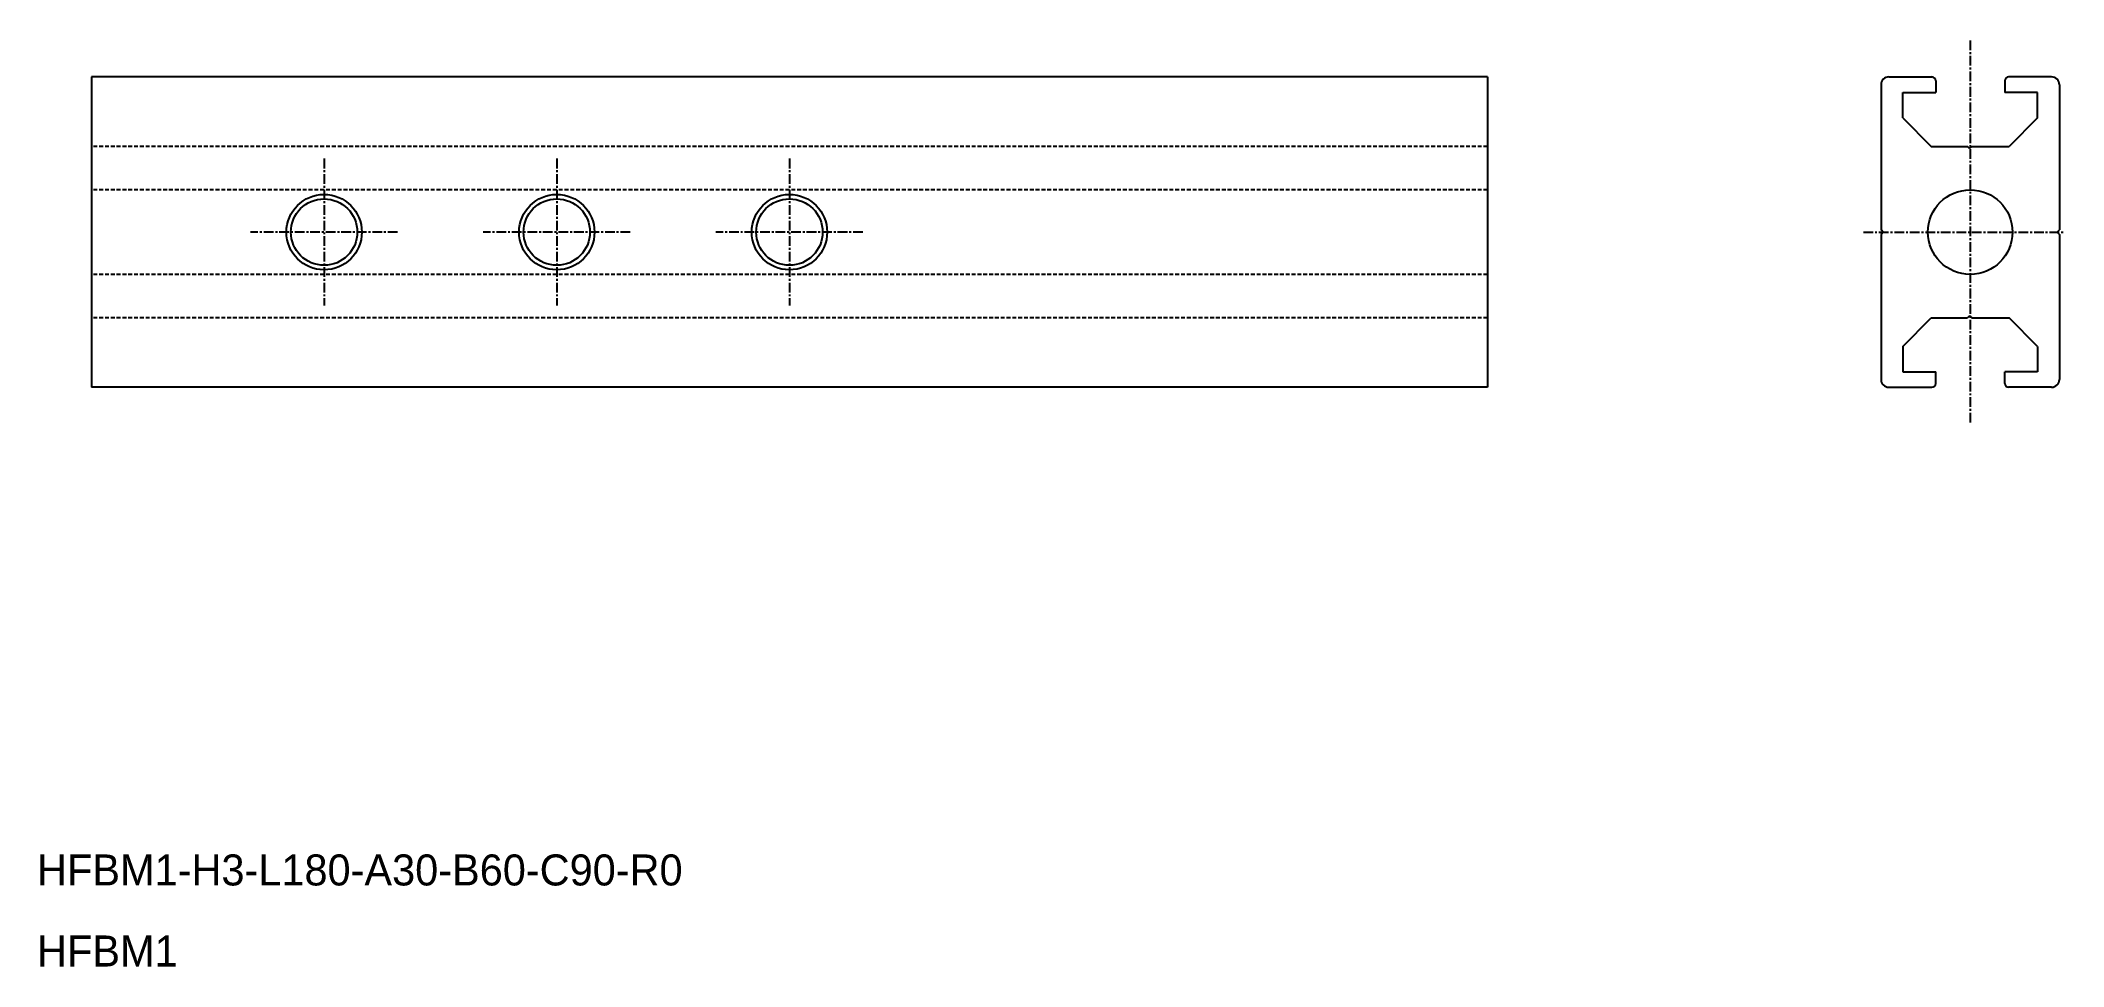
# Model space of a CAD drawing. Extents: x 135 to 396, y 137 to 256.
import ezdxf

# ---------------------------------------------------------------- set-up
doc = ezdxf.new("R2010")
doc.units = 0
doc.linetypes.add('CENTER', pattern=[2, 1.25, -0.25, 0.25, -0.25])
doc.linetypes.add('DASHED', pattern=[0.75, 0.5, -0.25])
doc.layers.get('0').update_dxf_attribs({"linetype": 'CONTINUOUS'})
doc.layers.add('CENTER', color=1, linetype='CENTER')

msp = doc.modelspace()

# ---------------------------------------------------------------- linework, layer by layer
at = {"color": 7, "linetype": 'CONTINUOUS'}
for p, q in [((321.59, 251.65), (141.59, 251.65)), ((141.59, 251.65), (141.59, 211.65)), ((321.59, 251.65), (321.59, 211.65)), ((372.34, 250.65), (372.34, 231.95)), ((373.34, 251.65), (378.89, 251.65)), ((379.39, 251.15), (379.39, 249.65)), ((388.3, 251.15), (388.3, 249.65)), ((394.34, 251.65), (388.8, 251.65)), ((395.34, 250.65), (395.34, 231.95)), ((375.15, 246.38), (375.15, 249.65)), ((375.15, 249.65), (379.39, 249.65)), ((392.54, 249.65), (388.3, 249.65)), ((392.54, 246.38), (392.54, 249.65)), ((375.15, 246.38), (378.83, 242.69)), ((392.54, 246.38), (388.86, 242.69)), ((378.83, 242.69), (383.49, 242.69)), ((383.76, 242.43), (383.49, 242.69)), ((383.77, 242.42), (384.04, 242.69)), ((384.04, 242.69), (388.86, 242.69)), ((372.64, 231.65), (372.34, 231.95)), ((372.64, 231.64), (372.34, 231.35)), ((372.34, 231.35), (372.34, 212.65)), ((395.05, 231.65), (395.34, 231.95)), ((395.05, 231.64), (395.34, 231.35)), ((395.34, 231.35), (395.34, 212.65)), ((375.15, 216.91), (378.83, 220.6)), ((378.83, 220.6), (383.49, 220.6)), ((383.76, 220.86), (383.49, 220.6)), ((383.77, 220.87), (384.04, 220.6)), ((384.04, 220.6), (388.86, 220.6)), ((392.54, 216.91), (388.86, 220.6)), ((375.15, 216.91), (375.15, 213.65)), ((392.54, 216.91), (392.54, 213.65)), ((321.59, 211.65), (141.59, 211.65)), ((373.34, 211.65), (378.89, 211.65)), ((375.15, 213.65), (379.39, 213.65)), ((379.39, 212.15), (379.39, 213.65)), ((388.3, 212.15), (388.3, 213.65)), ((392.54, 213.65), (388.3, 213.65)), ((394.34, 211.65), (388.8, 211.65))]:
    msp.add_line(p, q, dxfattribs=at)
at = {"color": 3, "linetype": 'DASHED'}
for p, q in [((321.59, 242.69), (141.59, 242.69)), ((321.59, 237.1), (141.59, 237.1)), ((321.59, 226.2), (141.59, 226.2)), ((321.59, 220.6), (141.59, 220.6))]:
    msp.add_line(p, q, dxfattribs=at)
at = {"color": 3, "linetype": 'CONTINUOUS'}
for centre in [(171.59, 231.65), (201.59, 231.65), (231.59, 231.65)]:
    msp.add_circle(centre, 4.86, dxfattribs=at)
at = {"color": 7, "linetype": 'CONTINUOUS'}
for centre, radius in [((171.59, 231.65), 4.28), ((201.59, 231.65), 4.28), ((231.59, 231.65), 4.28), ((383.84, 231.65), 5.45)]:
    msp.add_circle(centre, radius, dxfattribs=at)
for centre, radius, start, end in [((373.34, 250.65), 1, 90, 180), ((378.89, 251.15), 0.5, 0, 90), ((388.8, 251.15), 0.5, 90, 180), ((394.34, 250.65), 1, 0, 90), ((373.34, 212.65), 1, 180, 270), ((378.89, 212.15), 0.5, 270, 0), ((388.8, 212.15), 0.5, 180, 270), ((394.34, 212.65), 1, 270, 0)]:
    msp.add_arc(centre, radius, start, end, dxfattribs=at)
at = {"layer": 'CENTER', "color": 1, "linetype": 'CENTER'}
for p, q in [((383.84, 256.36), (383.84, 206.93)), ((171.59, 241.12), (171.59, 222.17)), ((201.59, 241.12), (201.59, 222.17)), ((231.59, 241.12), (231.59, 222.17)), ((181.06, 231.65), (162.12, 231.65)), ((211.06, 231.65), (192.12, 231.65)), ((241.06, 231.65), (222.12, 231.65)), ((370.07, 231.65), (395.88, 231.65))]:
    msp.add_line(p, q, dxfattribs=at)

# ---------------------------------------------------------------- texts
at = {"color": 7, "linetype": 'CONTINUOUS'}
for s, p in [('HFBM1-H3-L180-A30-B60-C90-R0', (134.58, 147.41)), ('HFBM1', (134.58, 136.96))]:
    msp.add_text(s, height=4, dxfattribs=at).set_placement(p)

doc.saveas('drawing.dxf')
